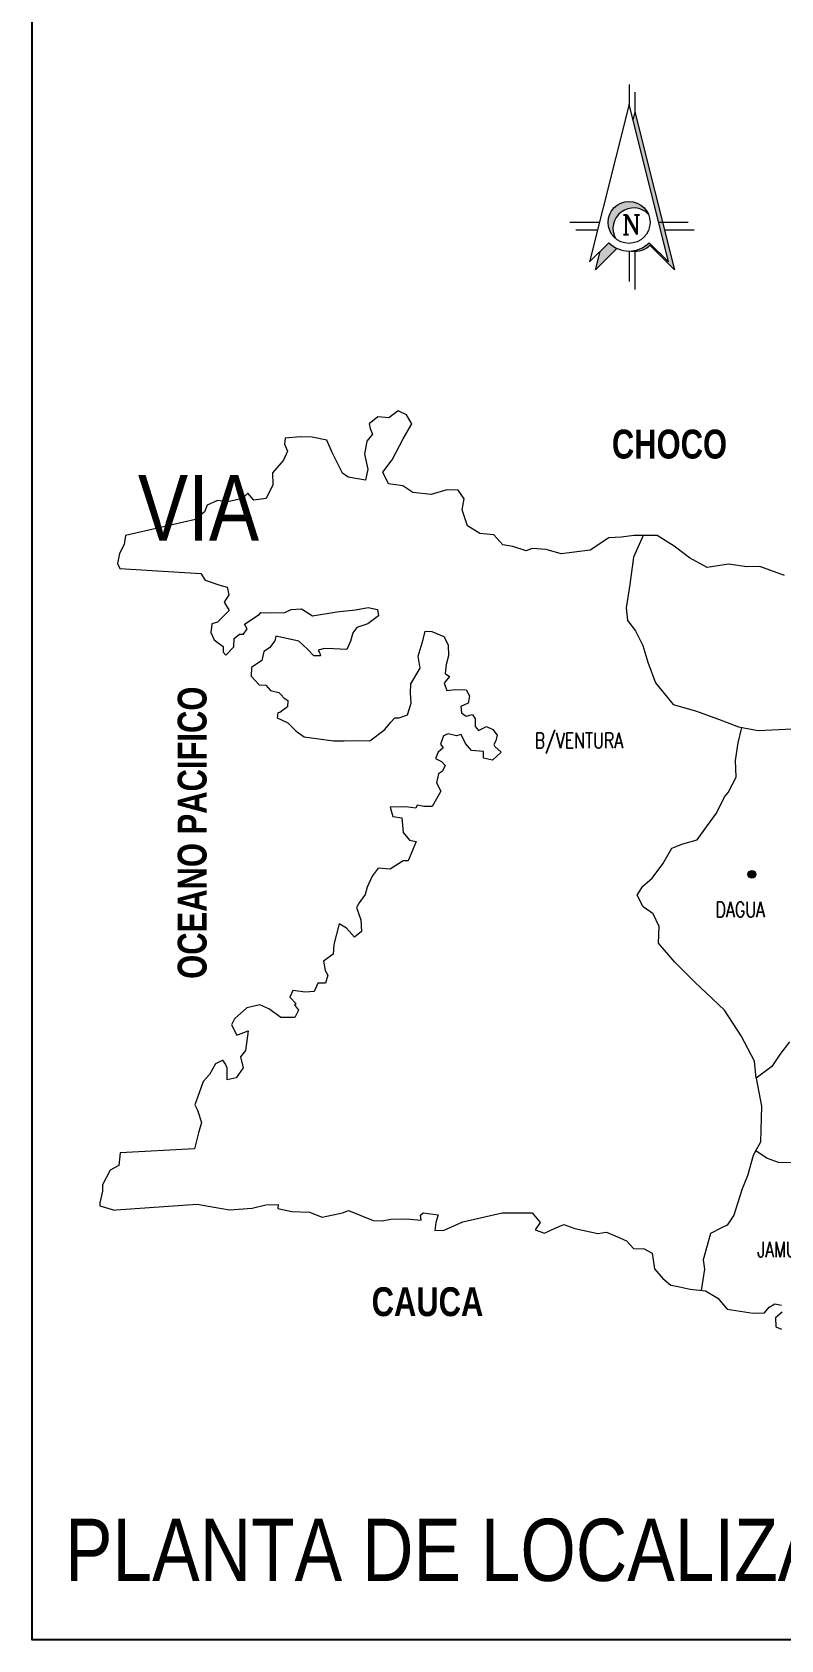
# Model space of a CAD drawing. Header units: metres. Extents: x 1097510 to 2158594, y 877039 to 1751652.
# Drawn here: x 1097795.4 to 1097815.77, y 877178.57 to 877222.31 of the extents above; entities that cross this region are included whole.
import ezdxf
from ezdxf.enums import TextEntityAlignment as Align

# ---------------------------------------------------------------- set-up
doc = ezdxf.new("R2010")
doc.units = ezdxf.units.M
doc.layers.add('ROTULO', color=7, linetype='Continuous')
doc.layers.add('VALLE', color=7, linetype='Continuous', lineweight=9)
doc.styles.add('Arial Narrow', font='ARIALN.TTF', dxfattribs={"width": 0.85})
doc.styles.add('ROMANC', font='romanc__.ttf')
doc.styles.add('ROMAND', font='romand__.ttf')
doc.styles.add('UNO', font='impact.ttf', dxfattribs={"height": 0.04})

msp = doc.modelspace()

# ---------------------------------------------------------------- hatches: boundary and pattern name
at = {"layer": 'VALLE', "lineweight": 0, "ltscale": 0.1}
h = msp.add_hatch(color=256, dxfattribs=at)
h.paths.add_polyline_path([(1097812.444, 877217.129), (1097812.551, 877217.129), (1097811.8, 877220.134), (1097811.746, 877219.92)])
h.paths.add_polyline_path([(1097812.551, 877217.129), (1097812.444, 877217.129), (1097812.712, 877216.056), (1097812.23, 877216.539, -0.016624), (1097812.204, 877216.511), (1097812.873, 877215.842)])
h.paths.add_polyline_path([(1097812.23, 877216.539), (1097812.191, 877216.577, -0.176601), (1097811.706, 877216.351, 0.25982)])
h.paths.add_polyline_path([(1097811.308, 877216.422, -0.086985), (1097811.087, 877216.577), (1097810.852, 877216.342), (1097810.727, 877215.842)])
h.paths.add_polyline_path([(1097812.164, 877217.355, 0.814972), (1097811.068, 877217.129, 0.223783), (1097811.276, 877216.689, -0.876777)])
at = {"layer": 'VALLE', "lineweight": 0}
h = msp.add_hatch(color=1, dxfattribs=at)
edge = h.paths.add_edge_path()
edge.add_arc((1097814.983, 877199.395), 0.107, 0.0004, 360.0004)

# ---------------------------------------------------------------- linework, layer by layer
at = {"layer": 'ROTULO', "color": 7}
msp.add_lwpolyline([(1097795.401, 877227.494), (1097838.777, 877227.494), (1097838.777, 877178.57), (1097795.401, 877178.57)], close=True, dxfattribs=at)
at = {"layer": 'VALLE', "lineweight": 0, "ltscale": 0.1}
for p, q in [((1097811.8, 877220.134), (1097811.746, 877219.92)), ((1097810.834, 877217.129), (1097810.029, 877217.129)), ((1097813.249, 877217.129), (1097812.444, 877217.129)), ((1097810.781, 877216.915), (1097810.19, 877216.915)), ((1097813.41, 877216.915), (1097812.605, 877216.915)), ((1097811.639, 877216.349), (1097811.639, 877215.52)), ((1097811.8, 877216.344), (1097811.8, 877215.305))]:
    msp.add_line(p, q, dxfattribs=at)
msp.add_lwpolyline([(1097811.639, 877220.885), (1097811.639, 877220.349), (1097810.566, 877216.056), (1097811.087, 877216.577, 0.414214), (1097812.191, 877216.577), (1097812.712, 877216.056), (1097811.639, 877220.349)], format="xyb", dxfattribs=at)
for points in [[(1097811.8, 877220.671), (1097811.8, 877220.134), (1097812.873, 877215.842), (1097812.204, 877216.511)], [(1097811.308, 877216.422), (1097810.727, 877215.842), (1097810.852, 877216.342)], [(1097812.022, 877208.612), (1097811.765, 877208.019), (1097811.664, 877207.281), (1097811.561, 877206.642), (1097811.596, 877206.303), (1097811.813, 877206.023), (1097811.813, 877206.023), (1097812.018, 877205.616), (1097812.153, 877205.166), (1097812.36, 877204.603), (1097812.838, 877204.016), (1097813.449, 877203.843), (1097814.076, 877203.612), (1097814.617, 877203.409), (1097815.157, 877203.305), (1097816.091, 877203.349)], [(1097816.008, 877194.839), (1097815.745, 877194.495), (1097815.524, 877194.166), (1097815.101, 877193.85), (1097815.054, 877194.313), (1097814.689, 877195.001), (1097814.238, 877195.701), (1097813.432, 877196.466), (1097812.885, 877197.009), (1097812.438, 877197.525), (1097812.458, 877197.979), (1097812.297, 877198.316), (1097812.024, 877198.509), (1097811.863, 877198.832), (1097812.015, 877199.076), (1097812.266, 877199.292), (1097812.557, 877199.679), (1097812.804, 877200.108), (1097813.1, 877200.226), (1097813.494, 877200.332), (1097813.743, 877200.69), (1097814.02, 877201.063), (1097814.239, 877201.506), (1097814.336, 877201.621), (1097814.556, 877202.035), (1097814.534, 877202.488), (1097814.611, 877202.97), (1097814.711, 877203.391)], [(1097815.101, 877193.85), (1097815.245, 877193.085), (1097815.219, 877192.108), (1097815.091, 877191.886), (1097815.396, 877191.672), (1097815.695, 877191.564), (1097816.064, 877191.556)], [(1097815.091, 877191.886), (1097815.013, 877191.75), (1097814.866, 877191.196), (1097814.717, 877190.839), (1097814.488, 877190.127), (1097814.308, 877189.855), (1097814.154, 877189.782), (1097813.859, 877189.621), (1097813.659, 877188.91), (1097813.692, 877188.656), (1097813.601, 877188.075)]]:
    msp.add_lwpolyline(points, dxfattribs=at)
at = {"layer": 'VALLE', "lineweight": 0, "ltscale": 0.1, "flags": 128}
for points in [[(1097815.865, 877207.522), (1097815.195, 877207.765), (1097814.841, 877207.759), (1097814.344, 877207.836), (1097813.766, 877207.741), (1097813.28, 877208.002), (1097812.864, 877208.321), (1097812.406, 877208.61), (1097811.769, 877208.614), (1097811.43, 877208.565), (1097811.09, 877208.545), (1097810.586, 877208.211), (1097809.795, 877208.113), (1097809.383, 877208.233), (1097809, 877208.255), (1097808.845, 877208.196), (1097808.475, 877208.317), (1097808.206, 877208.355), (1097807.96, 877208.634), (1097807.577, 877208.67), (1097807.248, 877208.877), (1097807.099, 877209.313), (1097807.151, 877209.611), (1097806.991, 877209.849), (1097806.679, 877209.858), (1097806.257, 877209.724), (1097805.76, 877209.786), (1097805.488, 877209.966), (1097805.091, 877210.016), (1097804.944, 877210.339), (1097805.193, 877210.669), (1097805.495, 877211.24), (1097805.729, 877211.654), (1097805.583, 877211.893), (1097805.355, 877212.002), (1097805.103, 877211.814), (1097804.806, 877211.837), (1097804.568, 877211.649), (1097804.599, 877211.522), (1097804.658, 877211.367), (1097804.505, 877211.181), (1097804.44, 877210.826), (1097804.532, 877210.417), (1097804.467, 877210.118), (1097803.998, 877210.195), (1097803.84, 877210.306), (1097803.562, 877210.867), (1097803.415, 877211.205), (1097803.017, 877211.283), (1097802.691, 877211.292), (1097802.281, 877211.256), (1097802.27, 877211.1), (1097802.344, 877210.904), (1097802.235, 877210.661), (1097801.943, 877210.316), (1097801.949, 877209.991), (1097801.771, 877209.62), (1097801.432, 877209.571), (1097801.273, 877209.767), (1097801.12, 877209.623), (1097800.725, 877209.531), (1097800.441, 877209.569), (1097800.16, 877209.437), (1097800.092, 877209.252), (1097799.841, 877209.049), (1097797.938, 877208.609), (1097797.9, 877208.368), (1097797.777, 877208.125), (1097797.725, 877207.855), (1097797.784, 877207.715), (1097799.993, 877207.579), (1097800.11, 877207.397), (1097800.508, 877207.262), (1097800.707, 877207.209), (1097800.753, 877206.998), (1097800.629, 877206.797), (1097800.761, 877206.573), (1097800.44, 877206.256), (1097800.285, 877206.211), (1097800.286, 877206.197), (1097800.261, 877205.97), (1097800.349, 877205.773), (1097800.464, 877205.69), (1097800.593, 877205.593), (1097800.596, 877205.438), (1097800.668, 877205.354), (1097800.891, 877205.584), (1097800.901, 877205.811), (1097801.04, 877205.926), (1097801.154, 877205.928), (1097801.25, 877206.072), (1097801.177, 877206.198), (1097801.331, 877206.299), (1097801.583, 877206.474), (1097801.625, 877206.517), (1097801.866, 877206.507), (1097802.276, 877206.514), (1097802.445, 877206.601), (1097802.728, 877206.62), (1097803.028, 877206.427), (1097803.692, 877206.537), (1097804.201, 877206.589), (1097804.539, 877206.651), (1097804.795, 877206.599), (1097804.826, 877206.429), (1097804.533, 877206.212), (1097804.237, 877206.108), (1097804.126, 877205.964), (1097804.059, 877205.737), (1097803.964, 877205.509), (1097803.595, 877205.531), (1097803.355, 877205.541), (1097803.186, 877205.495), (1097803.229, 877205.411), (1097803.245, 877205.341), (1097803.061, 877205.338), (1097802.888, 877205.519), (1097802.658, 877205.741), (1097802.032, 877205.872), (1097802.006, 877205.745), (1097801.854, 877205.558), (1097801.7, 877205.456), (1097801.647, 877205.215), (1097801.367, 877205.026), (1097801.357, 877204.785), (1097801.573, 877204.548), (1097801.758, 877204.537), (1097801.887, 877204.398), (1097802.115, 877204.345), (1097802.173, 877204.275), (1097802.259, 877204.191), (1097802.359, 877204.122), (1097802.348, 877203.952), (1097802.138, 877203.793), (1097802.082, 877203.792), (1097802.07, 877203.65), (1097802.355, 877203.514), (1097802.586, 877203.291), (1097802.801, 877203.139), (1097803.595, 877203.025), (1097803.893, 877203.03), (1097804.246, 877203.036), (1097804.586, 877203.027), (1097804.992, 877203.332), (1097805.158, 877203.533), (1097805.27, 877203.648), (1097805.383, 877203.65), (1097805.608, 877203.738), (1097805.716, 877204.052), (1097805.697, 877204.334), (1097805.707, 877204.575), (1097805.955, 877205.004), (1097805.907, 877205.329), (1097806.04, 877205.784), (1097806.093, 877206.012), (1097806.277, 877206.001), (1097806.605, 877205.865), (1097806.722, 877205.64), (1097806.727, 877205.343), (1097806.661, 877205.101), (1097806.636, 877204.86), (1097806.751, 877204.777), (1097806.64, 877204.634), (1097806.613, 877204.591), (1097806.687, 877204.394), (1097806.913, 877204.426), (1097807.21, 877204.417), (1097807.298, 877204.248), (1097807.259, 877204.049), (1097807.062, 877203.961), (1097807.079, 877203.792), (1097807.208, 877203.695), (1097807.377, 877203.74), (1097807.45, 877203.628), (1097807.454, 877203.416), (1097807.541, 877203.304), (1097807.765, 877203.421), (1097807.936, 877203.339), (1097808.052, 877203.185), (1097808.012, 877203.029), (1097807.957, 877202.929), (1097807.987, 877202.872), (1097808.159, 877202.72), (1097807.922, 877202.503), (1097807.681, 877202.556), (1097807.677, 877202.74), (1097807.351, 877202.763), (1097807.192, 877202.958), (1097807.075, 877203.197), (1097806.948, 877203.166), (1097806.721, 877203.219), (1097806.594, 877203.16), (1097806.513, 877202.933), (1097806.586, 877202.835), (1097806.446, 877202.719), (1097806.378, 877202.548), (1097806.535, 877202.466), (1097806.636, 877202.354), (1097806.568, 877202.197), (1097806.456, 877202.125), (1097806.404, 877201.883), (1097806.521, 877201.659), (1097806.287, 877201.244), (1097806.061, 877201.24), (1097805.876, 877201.28), (1097805.835, 877201.194), (1097805.565, 877201.232), (1097805.141, 877201.225), (1097805.216, 877200.971), (1097805.457, 877200.933), (1097805.492, 877200.537), (1097805.665, 877200.327), (1097805.85, 877200.288), (1097805.633, 877199.761), (1097805.491, 877199.758), (1097805.141, 877199.54), (1097804.815, 877199.563), (1097804.648, 877199.348), (1097804.512, 877199.048), (1097804.459, 877198.849), (1097804.293, 877198.619), (1097804.224, 877198.491), (1097804.343, 877198.153), (1097804.362, 877197.842), (1097804.167, 877197.683), (1097803.95, 877197.934), (1097803.75, 877198.044), (1097803.604, 877197.489), (1097803.594, 877197.22), (1097803.328, 877197.032), (1097803.375, 877196.778), (1097803.448, 877196.652), (1097803.381, 877196.438), (1097803.169, 877196.434), (1097803.073, 877196.206), (1097802.833, 877196.188), (1097802.492, 877196.239), (1097802.411, 877196.054), (1097802.584, 877195.872), (1097802.542, 877195.843), (1097802.643, 877195.704), (1097802.547, 877195.504), (1097802.165, 877195.497), (1097801.836, 877195.732), (1097801.593, 877195.842), (1097801.24, 877195.765), (1097800.906, 877195.462), (1097800.823, 877195.305), (1097800.97, 877195.024), (1097801.279, 877195.142), (1097801.203, 877194.603), (1097801.065, 877194.431), (1097801.141, 877194.135), (1097800.947, 877193.863), (1097800.707, 877193.802), (1097800.702, 877194.142), (1097800.643, 877194.254), (1097800.585, 877194.338), (1097800.389, 877194.236), (1097800.223, 877193.95), (1097800.057, 877193.763), (1097799.949, 877193.449), (1097799.827, 877193.122), (1097799.9, 877192.981), (1097800.005, 877192.643), (1097799.925, 877192.359), (1097799.819, 877191.932), (1097797.797, 877191.816), (1097797.761, 877191.476), (1097797.522, 877191.344), (1097797.317, 877190.945), (1097797.319, 877190.775), (1097797.24, 877190.462), (1097797.241, 877190.377), (1097797.64, 877190.256), (1097797.682, 877190.271), (1097799.887, 877190.419), (1097800.355, 877190.342), (1097800.767, 877190.264), (1097801.389, 877190.317), (1097801.756, 877190.408), (1097802.095, 877190.414), (1097802.083, 877190.3), (1097802.467, 877190.222), (1097802.948, 877190.201), (1097803.29, 877190.066), (1097803.841, 877190.188), (1097804.009, 877190.248), (1097804.679, 877189.976), (1097804.92, 877189.966), (1097805.16, 877190.012), (1097805.585, 877190.019), (1097805.982, 877189.984), (1097805.965, 877190.125), (1097806.035, 877190.183), (1097806.446, 877190.133), (1097806.379, 877189.92), (1097806.355, 877189.707), (1097806.609, 877189.711), (1097807.115, 877189.946), (1097808.187, 877190.191), (1097809.008, 877190.191), (1097809.225, 877189.925), (1097809.087, 877189.725), (1097809.343, 877189.63), (1097809.652, 877189.777), (1097809.863, 877189.865), (1097810.162, 877189.757), (1097810.787, 877189.626), (1097811.027, 877189.658), (1097811.327, 877189.536), (1097811.569, 877189.427), (1097811.757, 877189.218), (1097812.054, 877189.209), (1097812.269, 877189.085), (1097812.332, 877188.661), (1097812.563, 877188.396), (1097812.779, 877188.216), (1097812.935, 877188.19), (1097813.304, 877188.111), (1097813.716, 877188.062), (1097814.059, 877187.869), (1097814.305, 877187.562), (1097815.014, 877187.461), (1097815.326, 877187.466), (1097815.45, 877187.624), (1097815.605, 877187.711), (1097815.789, 877187.672)], [(1097815.807, 877187.488), (1097815.625, 877187.329), (1097815.629, 877187.089), (1097815.786, 877187.021)]]:
    msp.add_lwpolyline(points, dxfattribs=at)
at = {"layer": 'VALLE', "lineweight": 0, "ltscale": 0.1}
for centre, radius in [((1097811.639, 877217.129), 0.571), ((1097814.983, 877199.395), 0.107)]:
    msp.add_circle(centre, radius, dxfattribs=at)
for centre, radius, start, end in [((1097811.763, 877216.964), 0.56, 44.3832, 209.3573), ((1097811.8, 877216.915), 0.571, 260.5518, 318.81)]:
    msp.add_arc(centre, radius, start, end, dxfattribs=at)

# ---------------------------------------------------------------- texts
at = {"layer": 'ROTULO', "color": 7, "style": 'Arial Narrow'}
for s, height, p in [('VIA', 1.785, (1097798.279, 877208.472)), ('PLANTA DE LOCALIZACION  SIN ESCALA', 1.69252, (1097796.295, 877180.172))]:
    msp.add_text(s, height=height, dxfattribs=at).set_placement(p)
at = {"layer": 'VALLE', "lineweight": 0, "ltscale": 0.1, "style": 'ROMANC'}
msp.add_text('N', height=0.537, rotation=0.0004, dxfattribs=at).set_placement((1097811.706, 877217.065), align=Align.MIDDLE)
at = {"layer": 'VALLE', "lineweight": 0, "ltscale": 0.1, "style": 'UNO'}
for s, height, rotation, p in [('CHOCO', 0.7849, 0.0004, (1097811.173, 877210.707)), ('OCEANO PACIFICO', 0.78486, 90.0004, (1097800.146, 877196.552)), ('CAUCA', 0.7849, 0.0004, (1097804.637, 877187.377))]:
    msp.add_text(s, height=height, rotation=rotation, dxfattribs=at).set_placement(p)
at = {"layer": 'VALLE', "lineweight": 0, "ltscale": 0.1, "style": 'ROMAND', "width": 0.75}
for s, p in [('B/VENTURA', (1097809.073, 877202.824)), ('DAGUA', (1097813.995, 877198.229)), ('JAMUNDI', (1097815.13, 877188.977))]:
    msp.add_text(s, height=0.4186, rotation=0.0004, dxfattribs=at).set_placement(p)

doc.saveas('drawing.dxf')
